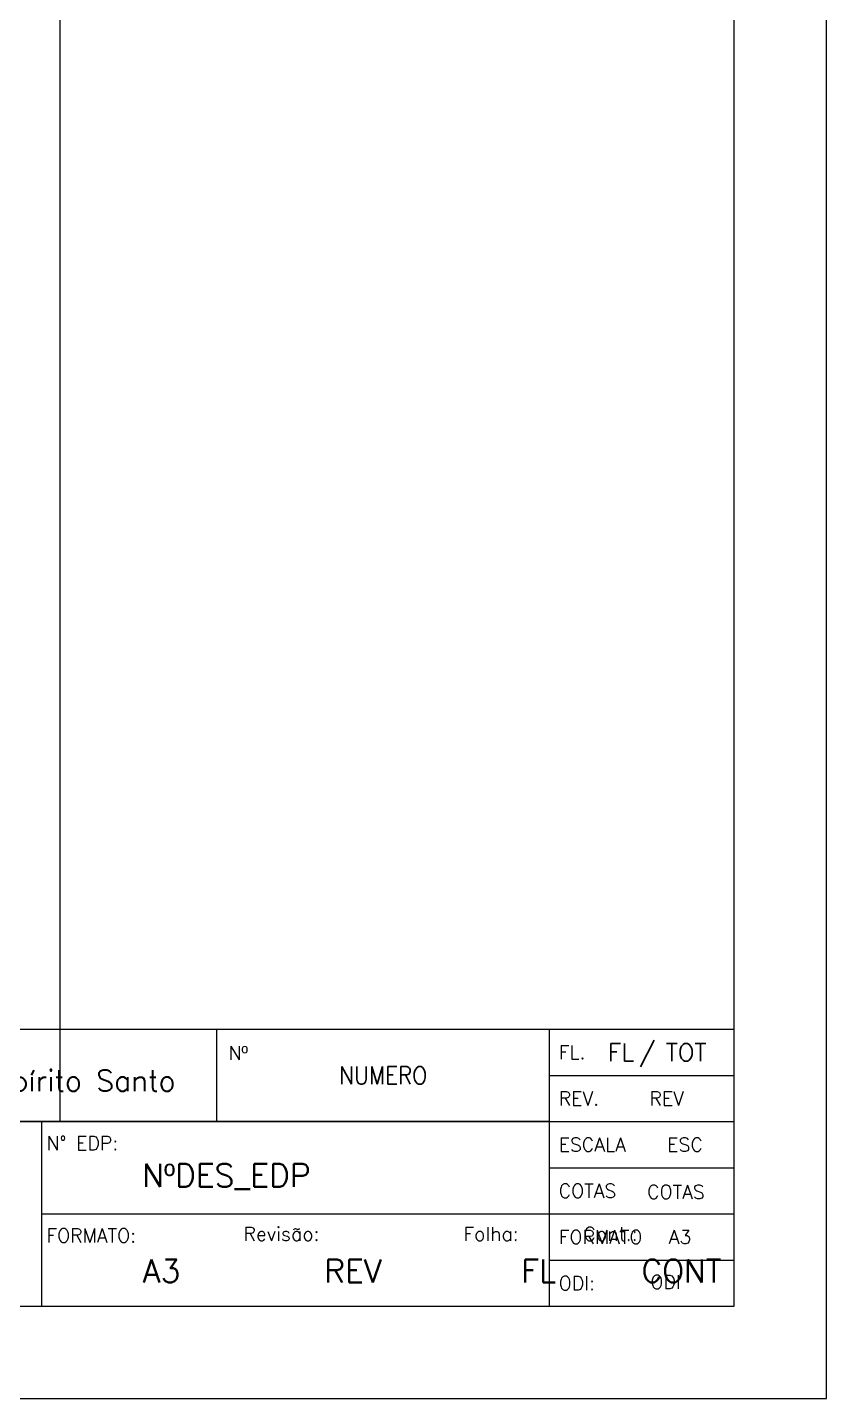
# Model space of a CAD drawing. Header units: millimetres. Extents: x 0 to 420, y 0 to 297.
# Drawn here: x 333.5 to 420, y 0 to 148.5 of the extents above; entities that cross this region are included whole.
import ezdxf
from ezdxf.enums import TextEntityAlignment as Align

# ---------------------------------------------------------------- set-up
doc = ezdxf.new("R2010")
doc.units = ezdxf.units.MM
for name, color, linetype in [('-1', 7, 'Continuous'), ('-3', 7, 'Continuous'), ('1', 7, 'Continuous')]:
    doc.layers.add(name, color=color, linetype=linetype)
doc.styles.add('LETRA70', font='romans.shx')
doc.styles.add('ROMANS', font='romans.shx', dxfattribs={"height": 2})
doc.styles.add('TEP-CARIMBO', font='romans.shx')

msp = doc.modelspace()

# ---------------------------------------------------------------- linework, layer by layer
at = {"layer": '-1'}
msp.add_line((335.04, 20), (410, 20), dxfattribs=at)
at = {"layer": '-1', "color": 7, "linetype": 'Continuous'}
for points in [[(20, 30), (410, 30)], [(335.04, 10), (335.04, 30)]]:
    msp.add_lwpolyline(points, dxfattribs=at)
at = {"layer": '-3'}
msp.add_line((337, 287), (337, 30), dxfattribs=at)
at = {"color": 7, "linetype": 'Continuous'}
for points in [[(0, 0), (420, 0), (420, 297), (0, 297), (0, 0)], [(0, 0), (420, 0), (420, 297), (0, 297), (0, 0)], [(410, 45), (410, 287), (20, 287), (20, 10), (410, 10)], [(410, 287), (20, 287), (20, 10), (410, 10)]]:
    msp.add_lwpolyline(points, close=True, dxfattribs=at)
at = {"layer": '1', "color": 7, "linetype": 'Continuous'}
for p, q in [((20, 40), (410, 40)), ((354, 30), (354, 40)), ((390, 10), (390, 40)), ((390, 35), (410.03, 35)), ((390, 30), (281, 30)), ((390, 30), (410.03, 30)), ((390, 25), (410.03, 25)), ((390, 20), (410.03, 20)), ((390, 15), (410.03, 15))]:
    msp.add_line(p, q, dxfattribs=at)

# ---------------------------------------------------------------- texts
at = {"layer": '-1', "color": 4, "style": 'TEP-CARIMBO'}
for s, p in [('N%%D EDP:', (335.54, 27.67)), ('FORMATO:', (335.54, 17.67)), ('Revisão:', (356.88, 17.83)), ('Folha:', (380.69, 17.83)), ('Cont.:', (393.69, 17.83))]:
    msp.add_text(s, height=1.5, dxfattribs=at).set_placement(p, align=Align.MIDDLE_LEFT)
for tag, p in [('NºDES_EDP', (345.92, 24.17)), ('A3', (345.97, 13.83)), ('REV', (365.63, 13.83)), ('FL', (386.96, 13.83)), ('CONT', (399.96, 13.83))]:
    msp.add_attdef(tag, text='', height=2.5, dxfattribs=at).set_placement(p, align=Align.MIDDLE_LEFT)
at = {"layer": '1', "color": 1, "linetype": 'Continuous', "style": 'ROMANS'}
msp.add_text('/', height=1.9, dxfattribs=at).set_placement((399.7, 37.5), align=Align.MIDDLE_LEFT)
at = {"layer": '1', "color": 4, "linetype": 'Continuous', "style": 'ROMANS'}
msp.add_text('Nº', height=1.5, dxfattribs=at).set_placement((355.24, 36.68))
for s, p in [('FL.', (391, 37.5)), ('REV.', (391, 32.5)), ('ESCALA', (391, 27.5)), ('COTAS', (391, 22.5)), ('FORMATO', (391, 17.5)), ('A3', (402.91, 17.5)), ('ODI:', (391, 12.5))]:
    msp.add_text(s, height=1.5, dxfattribs=at).set_placement(p, align=Align.MIDDLE_LEFT)
at = {"layer": '1', "color": 10, "style": 'LETRA70'}
msp.add_text('Espírito Santo', height=2.2535, dxfattribs=at).set_placement((328.28, 33.31))
at = {"layer": '1', "color": 1, "linetype": 'Continuous', "style": 'ROMANS'}
msp.add_attdef('FL', text='', height=1.9, dxfattribs=at).set_placement((397.75, 37.5), align=Align.MIDDLE_CENTER)
msp.add_attdef('TOT', text='', height=1.9, dxfattribs=at).set_placement((402.6, 37.5), align=Align.MIDDLE_LEFT)
at = {"layer": '1', "color": 1, "linetype": 'Continuous', "style": 'ROMANS', "width": 0.9}
msp.add_attdef('NUMERO', text='', height=1.9, dxfattribs=at).set_placement((372, 35), align=Align.MIDDLE)
at = {"layer": '1', "color": 4, "linetype": 'Continuous', "style": 'ROMANS'}
for tag, text, p in [('REV', '00', (402.69, 32.5)), ('ESC', '', (404.68, 27.5)), ('COTAS', '', (403.69, 22.38)), ('ODI', 'ODI', (402.56, 12.63))]:
    msp.add_attdef(tag, text=text, height=1.5, dxfattribs=at).set_placement(p, align=Align.MIDDLE_CENTER)

doc.saveas('drawing.dxf')
